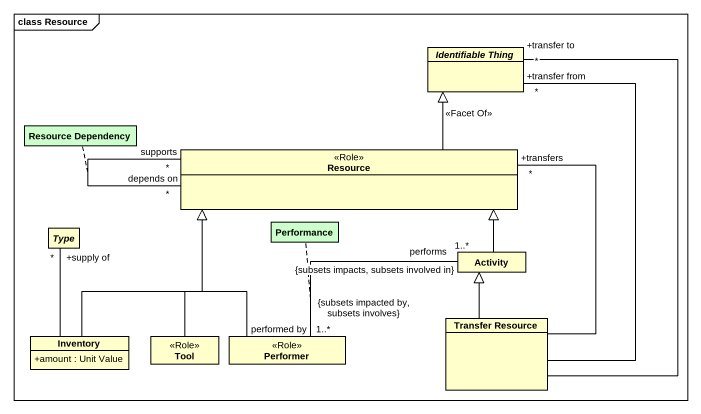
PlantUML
@startuml
mainframe class Resource
hide circle
hide empty members
skinparam classAttributeIconSize 0
abstract class "Identifiable Thing" as Identifiable_Thing
class "Resource Dependency" as Resource_Dependency #CCFFCC
class Resource <<Role>>
abstract class Type
class Performance #CCFFCC
class Activity
class "Transfer Resource" as Transfer_Resource
class Inventory {
  +amount : Unit Value
}
class Tool <<Role>>
class Performer <<Role>>
Resource -up-|> Identifiable_Thing : <<Facet Of>>
Resource "depends on\n*" -- "supports\n*" Resource
(Resource, Resource) .. Resource_Dependency
Activity -left-|> Resource
Transfer_Resource -up- "*\n+transfer from" Identifiable_Thing
Transfer_Resource -up- "*\n+transfer to" Identifiable_Thing
Transfer_Resource -up- "*\n+transfers" Resource
Transfer_Resource -up-|> Activity
Inventory -up-|> Resource
Inventory -up- "*\n+supply of" Type
Tool -up-|> Resource
Tool -up-|> Resource
Performer -up-|> Resource
Performer "performed by\n1..*\n{subsets impacted by, subsets involves}" -right- "performs\n1..*\n{subsets impacts, subsets involved in}" Activity
(Performer, Activity) .. Performance
@enduml
